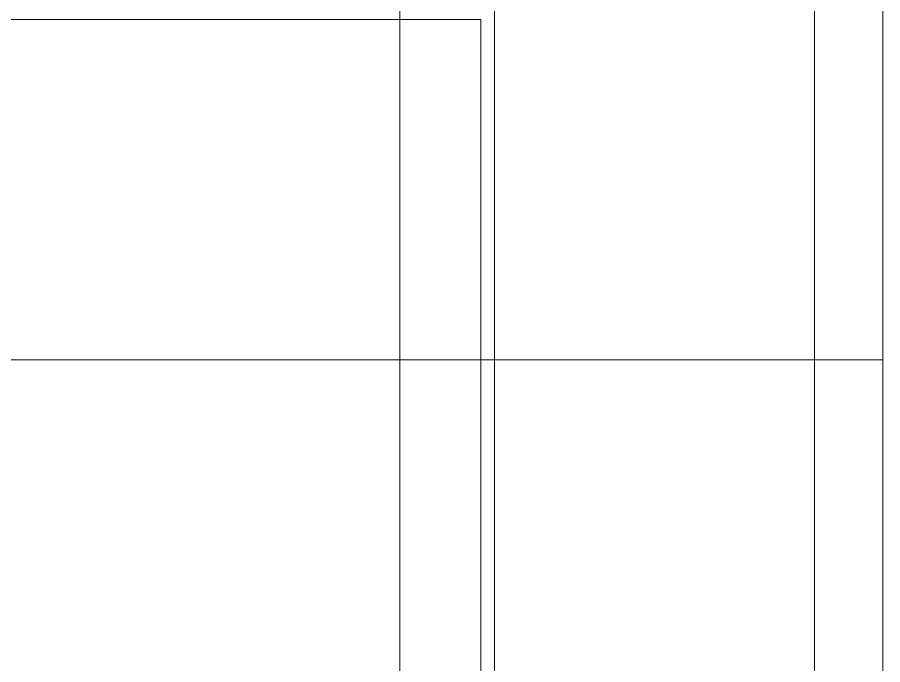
# Model space of a CAD drawing. Header units: inches. Extents: x -246178 to 57169, y -29325 to 19878.
# Drawn here: x 13564 to 14098, y -7388 to -6989 of the extents above; entities that cross this region are included whole.
import ezdxf

# ---------------------------------------------------------------- set-up
doc = ezdxf.new("R2010")
doc.units = ezdxf.units.IN
doc.header["$LTSCALE"] = 25
doc.header["$MEASUREMENT"] = 0
doc.linetypes.add('DASHDOT', pattern=[25.4, 12.7, -6.35, 0, -6.35])
doc.layers.get('0').update_dxf_attribs({"color": 8})
for name, color, linetype, lineweight in [('00-Ground Floor$0$Frame', 252, 'Continuous', 9), ('00-Ground Floor$0$LOADING', 253, 'Continuous', 5), ('00-Ground Floor$0$Walls', 251, 'Continuous', 5), ('E-LITE-CLNG-CNDT', 6, 'DASHDOT', 35)]:
    doc.layers.add(name, color=color, linetype=linetype, lineweight=lineweight)

# ---------------------------------------------------------------- blocks, each defined once
blk = doc.blocks.new('00-Ground Floor$0$GF21008-P')
at = {"layer": '00-Ground Floor$0$LOADING'}
for p, q in [((-0.77088, 0), (0.79062, 0)), ((-0.7767, -0.1974), (0.79645, -0.1974)), ((0.02235, -0.20585), (0.02235, -0.73852)), ((0.02235, -0.20585), (0.63897, -0.20585))]:
    blk.add_line(p, q, dxfattribs=at)
blk = doc.blocks.new('00-Ground Floor$0$A$C705A1EA9')
at = {"color": 254, "linetype": 'Continuous'}
for p, q in [((13800, -8477.43), (13800, -4747.43)), ((10497.93, -7200), (14097.93, -7200))]:
    blk.add_line(p, q, dxfattribs=at)
at = {"color": 254}
blk.add_line((14097.93, -4747.43, 0), (14097.93, -8477.43, 0), dxfattribs=at)
blk = doc.blocks.new('00-Ground Floor$0$A$Ce9e1c4c3')
at = {"layer": '00-Ground Floor$0$Frame'}
blk.add_blockref('00-Ground Floor$0$A$C705A1EA9', (-100000, 0), dxfattribs=at)
blk = doc.blocks.new('00-Ground Floor')
at = {"layer": '00-Ground Floor$0$Walls'}
blk.add_line((14097.93, -8477.43, 0), (14097.93, -4747.43, 0), dxfattribs=at)
at = {"color": 254}
blk.add_blockref('00-Ground Floor$0$A$Ce9e1c4c3', (100000, 0), dxfattribs=at)
at = {"layer": '00-Ground Floor$0$LOADING', "xscale": 1000, "yscale": 1000, "zscale": 1000, "rotation": 269.9999999999998}
blk.add_blockref('00-Ground Floor$0$GF21008-P', (14055.88, -6967.56), dxfattribs=at)

msp = doc.modelspace()

# ---------------------------------------------------------------- block references
at = {"layer": 'E-LITE-CLNG-CNDT'}
msp.add_blockref('00-Ground Floor', (0, 0), dxfattribs=at)

doc.saveas('drawing.dxf')
